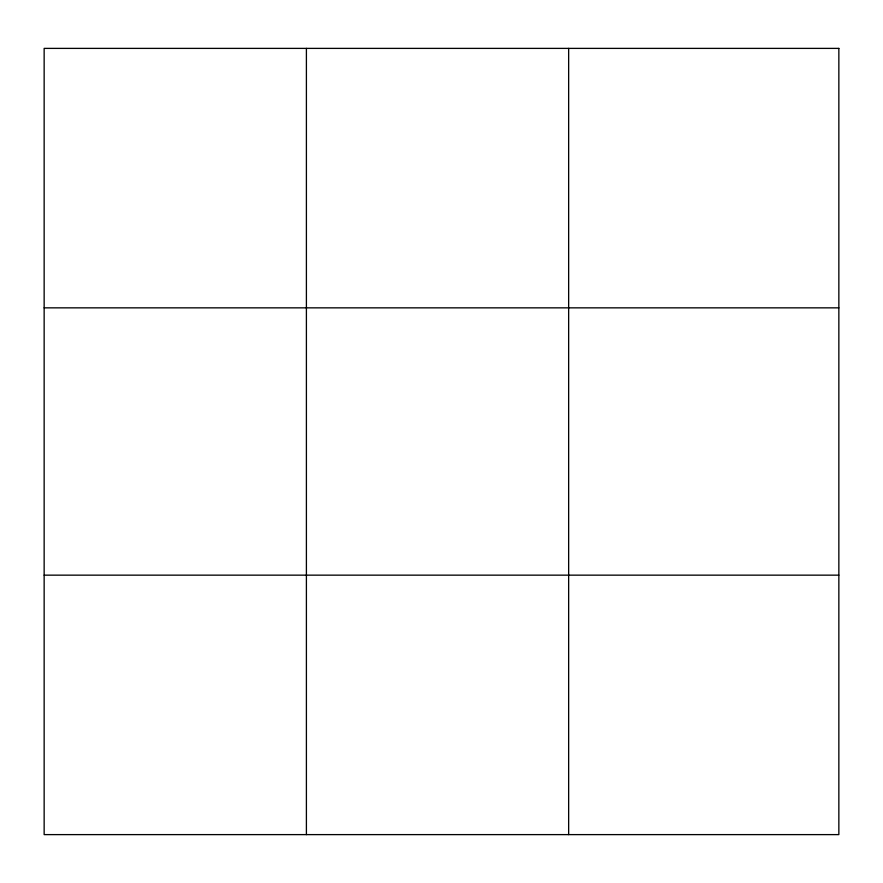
<?xml version="1.0" encoding="UTF-8"?>
<svg xmlns="http://www.w3.org/2000/svg" width="883" height="883" viewBox="0 0 883 883"><rect width="100%" height="100%" fill="white"/><g stroke="black" fill="none" stroke-linecap="round" stroke-linejoin="round"><path stroke-width="1.32" d="M306.401 834.612L306.401 48.388M568.652 834.612L568.652 48.388M44.15 307.847L838.85 307.847M44.15 575.153L838.85 575.153M838.85 48.388L838.85 834.612L44.15 834.612L44.15 48.388L838.85 48.388"/></g></svg>
